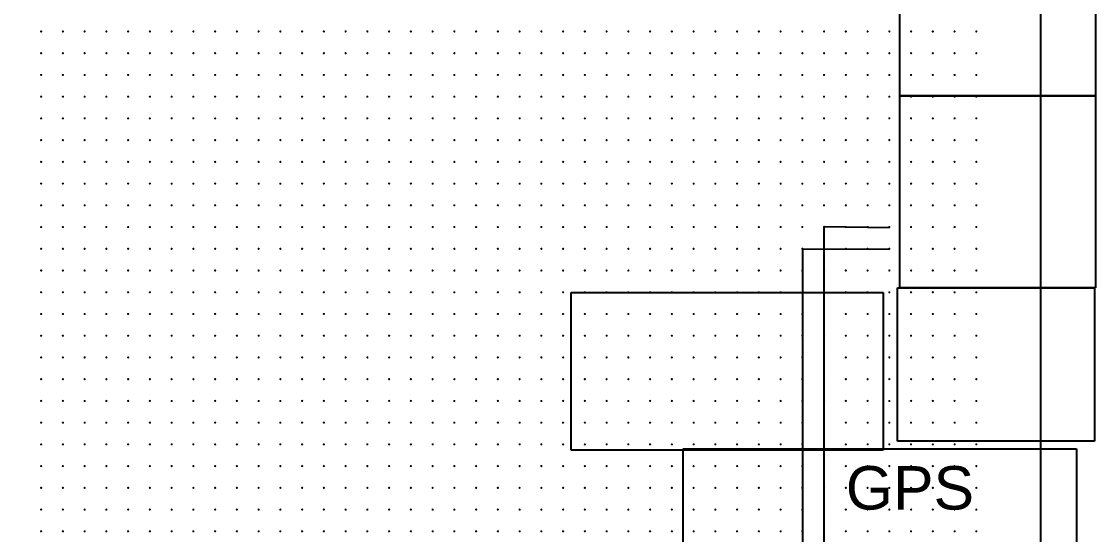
# Model space of a CAD drawing. Header units: inches. Extents: x 11.6 to 54.3, y -6.1 to 10.7.
# Drawn here: x 46.81 to 51.748, y 2.185 to 4.546 of the extents above; entities that cross this region are included whole.
import ezdxf

# ---------------------------------------------------------------- set-up
doc = ezdxf.new("R2010")
doc.units = ezdxf.units.IN
doc.header["$MEASUREMENT"] = 0
for name, color, linetype in [('dots', 7, 'Continuous'), ('IMAGES', 7, 'Continuous'), ('Wiring', 7, 'Continuous')]:
    doc.layers.add(name, color=color, linetype=linetype)
doc.styles.get("Standard").update_dxf_attribs({"font": 'arial.ttf'})
picture_1 = doc.add_image_def('image5.dib', size_in_pixel=(450, 442))
picture_2 = doc.add_image_def('image6.dib', size_in_pixel=(261, 335))
picture_3 = doc.add_image_def('image9.dib', size_in_pixel=(660, 363))
picture_4 = doc.add_image_def('image10.dib', size_in_pixel=(535, 271))

# ---------------------------------------------------------------- blocks, each defined once
blk = doc.blocks.new('*U3')
at = {"const_width": 0.005}
blk.add_lwpolyline([(-0.0025, 0, 1), (0.0025, 0, 1)], format="xyb", close=True, dxfattribs=at)
blk = doc.blocks.new('*U4')
at = {"layer": 'dots', "color": 0, "linetype": 'ByBlock', "lineweight": -2, "transparency": 16777216}
for p in [(0, 3.4), (0.1, 3.4), (0.2, 3.4), (0.3, 3.4), (0.4, 3.4), (0.5, 3.4), (0.6, 3.4), (0.7, 3.4), (0.8, 3.4), (0.9, 3.4), (1, 3.4), (1.1, 3.4), (1.2, 3.4), (1.3, 3.4), (1.4, 3.4), (1.5, 3.4), (1.6, 3.4), (1.7, 3.4), (1.8, 3.4), (1.9, 3.4), (2, 3.4), (2.1, 3.4), (2.2, 3.4), (2.3, 3.4), (2.4, 3.4), (2.5, 3.4), (2.6, 3.4), (2.7, 3.4), (2.8, 3.4), (2.9, 3.4), (3, 3.4), (3.1, 3.4), (3.2, 3.4), (3.3, 3.4), (3.4, 3.4), (3.5, 3.4), (3.6, 3.4), (3.7, 3.4), (3.8, 3.4), (3.9, 3.4), (4, 3.4), (4.1, 3.4), (4.2, 3.4), (4.3, 3.4), (0, 3.3), (0.1, 3.3), (0.2, 3.3), (0.3, 3.3), (0.4, 3.3), (0.5, 3.3), (0.6, 3.3), (0.7, 3.3), (0.8, 3.3), (0.9, 3.3), (1, 3.3), (1.1, 3.3), (1.2, 3.3), (1.3, 3.3), (1.4, 3.3), (1.5, 3.3), (1.6, 3.3), (1.7, 3.3), (1.8, 3.3), (1.9, 3.3), (2, 3.3), (2.1, 3.3), (2.2, 3.3), (2.3, 3.3), (2.4, 3.3), (2.5, 3.3), (2.6, 3.3), (2.7, 3.3), (2.8, 3.3), (2.9, 3.3), (3, 3.3), (3.1, 3.3), (3.2, 3.3), (3.3, 3.3), (3.4, 3.3), (3.5, 3.3), (3.6, 3.3), (3.7, 3.3), (3.8, 3.3), (3.9, 3.3), (4, 3.3), (4.1, 3.3), (4.2, 3.3), (4.3, 3.3), (0, 3.2), (0.1, 3.2), (0.2, 3.2), (0.3, 3.2), (0.4, 3.2), (0.5, 3.2), (0.6, 3.2), (0.7, 3.2), (0.8, 3.2), (0.9, 3.2), (1, 3.2), (1.1, 3.2), (1.2, 3.2), (1.3, 3.2), (1.4, 3.2), (1.5, 3.2), (1.6, 3.2), (1.7, 3.2), (1.8, 3.2), (1.9, 3.2), (2, 3.2), (2.1, 3.2), (2.2, 3.2), (2.3, 3.2), (2.4, 3.2), (2.5, 3.2), (2.6, 3.2), (2.7, 3.2), (2.8, 3.2), (2.9, 3.2), (3, 3.2), (3.1, 3.2), (3.2, 3.2), (3.3, 3.2), (3.4, 3.2), (3.5, 3.2), (3.6, 3.2), (3.7, 3.2), (3.8, 3.2), (3.9, 3.2), (4, 3.2), (4.1, 3.2), (4.2, 3.2), (4.3, 3.2), (0, 3.1), (0.1, 3.1), (0.2, 3.1), (0.3, 3.1), (0.4, 3.1), (0.5, 3.1), (0.6, 3.1), (0.7, 3.1), (0.8, 3.1), (0.9, 3.1), (1, 3.1), (1.1, 3.1), (1.2, 3.1), (1.3, 3.1), (1.4, 3.1), (1.5, 3.1), (1.6, 3.1), (1.7, 3.1), (1.8, 3.1), (1.9, 3.1), (2, 3.1), (2.1, 3.1), (2.2, 3.1), (2.3, 3.1), (2.4, 3.1), (2.5, 3.1), (2.6, 3.1), (2.7, 3.1), (2.8, 3.1), (2.9, 3.1), (3, 3.1), (3.1, 3.1), (3.2, 3.1), (3.3, 3.1), (3.4, 3.1), (3.5, 3.1), (3.6, 3.1), (3.7, 3.1), (3.8, 3.1), (3.9, 3.1), (4, 3.1), (4.1, 3.1), (4.2, 3.1), (4.3, 3.1), (0, 3), (0.1, 3), (0.2, 3), (0.3, 3), (0.4, 3), (0.5, 3), (0.6, 3), (0.7, 3), (0.8, 3), (0.9, 3), (1, 3), (1.1, 3), (1.2, 3), (1.3, 3), (1.4, 3), (1.5, 3), (1.6, 3), (1.7, 3), (1.8, 3), (1.9, 3), (2, 3), (2.1, 3), (2.2, 3), (2.3, 3), (2.4, 3), (2.5, 3), (2.6, 3), (2.7, 3), (2.8, 3), (2.9, 3), (3, 3), (3.1, 3), (3.2, 3), (3.3, 3), (3.4, 3), (3.5, 3), (3.6, 3), (3.7, 3), (3.8, 3), (3.9, 3), (4, 3), (4.1, 3), (4.2, 3), (4.3, 3), (0, 2.9), (0.1, 2.9), (0.2, 2.9), (0.3, 2.9), (0.4, 2.9), (0.5, 2.9), (0.6, 2.9), (0.7, 2.9), (0.8, 2.9), (0.9, 2.9), (1, 2.9), (1.1, 2.9), (1.2, 2.9), (1.3, 2.9), (1.4, 2.9), (1.5, 2.9), (1.6, 2.9), (1.7, 2.9), (1.8, 2.9), (1.9, 2.9), (2, 2.9), (2.1, 2.9), (2.2, 2.9), (2.3, 2.9), (2.4, 2.9), (2.5, 2.9), (2.6, 2.9), (2.7, 2.9), (2.8, 2.9), (2.9, 2.9), (3, 2.9), (3.1, 2.9), (3.2, 2.9), (3.3, 2.9), (3.4, 2.9), (3.5, 2.9), (3.6, 2.9), (3.7, 2.9), (3.8, 2.9), (3.9, 2.9), (4, 2.9), (4.1, 2.9), (4.2, 2.9), (4.3, 2.9), (0, 2.8), (0.1, 2.8), (0.2, 2.8), (0.3, 2.8), (0.4, 2.8), (0.5, 2.8), (0.6, 2.8), (0.7, 2.8), (0.8, 2.8), (0.9, 2.8), (1, 2.8), (1.1, 2.8), (1.2, 2.8), (1.3, 2.8), (1.4, 2.8), (1.5, 2.8), (1.6, 2.8), (1.7, 2.8), (1.8, 2.8), (1.9, 2.8), (2, 2.8), (2.1, 2.8), (2.2, 2.8), (2.3, 2.8), (2.4, 2.8), (2.5, 2.8), (2.6, 2.8), (2.7, 2.8), (2.8, 2.8), (2.9, 2.8), (3, 2.8), (3.1, 2.8), (3.2, 2.8), (3.3, 2.8), (3.4, 2.8), (3.5, 2.8), (3.6, 2.8), (3.7, 2.8), (3.8, 2.8), (3.9, 2.8), (4, 2.8), (4.1, 2.8), (4.2, 2.8), (4.3, 2.8), (0, 2.7), (0.1, 2.7), (0.2, 2.7), (0.3, 2.7), (0.4, 2.7), (0.5, 2.7), (0.6, 2.7), (0.7, 2.7), (0.8, 2.7), (0.9, 2.7), (1, 2.7), (1.1, 2.7), (1.2, 2.7), (1.3, 2.7), (1.4, 2.7), (1.5, 2.7), (1.6, 2.7), (1.7, 2.7), (1.8, 2.7), (1.9, 2.7), (2, 2.7), (2.1, 2.7), (2.2, 2.7), (2.3, 2.7), (2.4, 2.7), (2.5, 2.7), (2.6, 2.7), (2.7, 2.7), (2.8, 2.7), (2.9, 2.7), (3, 2.7), (3.1, 2.7), (3.2, 2.7), (3.3, 2.7), (3.4, 2.7), (3.5, 2.7), (3.6, 2.7), (3.7, 2.7), (3.8, 2.7), (3.9, 2.7), (4, 2.7), (4.1, 2.7), (4.2, 2.7), (4.3, 2.7), (0, 2.6), (0.1, 2.6), (0.2, 2.6), (0.3, 2.6), (0.4, 2.6), (0.5, 2.6), (0.6, 2.6), (0.7, 2.6), (0.8, 2.6), (0.9, 2.6), (1, 2.6), (1.1, 2.6), (1.2, 2.6), (1.3, 2.6), (1.4, 2.6), (1.5, 2.6), (1.6, 2.6), (1.7, 2.6), (1.8, 2.6), (1.9, 2.6), (2, 2.6), (2.1, 2.6), (2.2, 2.6), (2.3, 2.6), (2.4, 2.6), (2.5, 2.6), (2.6, 2.6), (2.7, 2.6), (2.8, 2.6), (2.9, 2.6), (3, 2.6), (3.1, 2.6), (3.2, 2.6), (3.3, 2.6), (3.4, 2.6), (3.5, 2.6), (3.6, 2.6), (3.7, 2.6), (3.8, 2.6), (3.9, 2.6), (4, 2.6), (4.1, 2.6), (4.2, 2.6), (4.3, 2.6), (0, 2.5), (0.1, 2.5), (0.2, 2.5), (0.3, 2.5), (0.4, 2.5), (0.5, 2.5), (0.6, 2.5), (0.7, 2.5), (0.8, 2.5), (0.9, 2.5), (1, 2.5), (1.1, 2.5), (1.2, 2.5), (1.3, 2.5), (1.4, 2.5), (1.5, 2.5), (1.6, 2.5), (1.7, 2.5), (1.8, 2.5), (1.9, 2.5), (2, 2.5), (2.1, 2.5), (2.2, 2.5), (2.3, 2.5), (2.4, 2.5), (2.5, 2.5), (2.6, 2.5), (2.7, 2.5), (2.8, 2.5), (2.9, 2.5), (3, 2.5), (3.1, 2.5), (3.2, 2.5), (3.3, 2.5), (3.4, 2.5), (3.5, 2.5), (3.6, 2.5), (3.7, 2.5), (3.8, 2.5), (3.9, 2.5), (4, 2.5), (4.1, 2.5), (4.2, 2.5), (4.3, 2.5), (0, 2.4), (0.1, 2.4), (0.2, 2.4), (0.3, 2.4), (0.4, 2.4), (0.5, 2.4), (0.6, 2.4), (0.7, 2.4), (0.8, 2.4), (0.9, 2.4), (1, 2.4), (1.1, 2.4), (1.2, 2.4), (1.3, 2.4), (1.4, 2.4), (1.5, 2.4), (1.6, 2.4), (1.7, 2.4), (1.8, 2.4), (1.9, 2.4), (2, 2.4), (2.1, 2.4), (2.2, 2.4), (2.3, 2.4), (2.4, 2.4), (2.5, 2.4), (2.6, 2.4), (2.7, 2.4), (2.8, 2.4), (2.9, 2.4), (3, 2.4), (3.1, 2.4), (3.2, 2.4), (3.3, 2.4), (3.4, 2.4), (3.5, 2.4), (3.6, 2.4), (3.7, 2.4), (3.8, 2.4), (3.9, 2.4), (4, 2.4), (4.1, 2.4), (4.2, 2.4), (4.3, 2.4), (0, 2.3), (0.1, 2.3), (0.2, 2.3), (0.3, 2.3), (0.4, 2.3), (0.5, 2.3), (0.6, 2.3), (0.7, 2.3), (0.8, 2.3), (0.9, 2.3), (1, 2.3), (1.1, 2.3), (1.2, 2.3), (1.3, 2.3), (1.4, 2.3), (1.5, 2.3), (1.6, 2.3), (1.7, 2.3), (1.8, 2.3), (1.9, 2.3), (2, 2.3), (2.1, 2.3), (2.2, 2.3), (2.3, 2.3), (2.4, 2.3), (2.5, 2.3), (2.6, 2.3), (2.7, 2.3), (2.8, 2.3), (2.9, 2.3), (3, 2.3), (3.1, 2.3), (3.2, 2.3), (3.3, 2.3), (3.4, 2.3), (3.5, 2.3), (3.6, 2.3), (3.7, 2.3), (3.8, 2.3), (3.9, 2.3), (4, 2.3), (4.1, 2.3), (4.2, 2.3), (4.3, 2.3), (0, 2.2), (0.1, 2.2), (0.2, 2.2), (0.3, 2.2), (0.4, 2.2), (0.5, 2.2), (0.6, 2.2), (0.7, 2.2), (0.8, 2.2), (0.9, 2.2), (1, 2.2), (1.1, 2.2), (1.2, 2.2), (1.3, 2.2), (1.4, 2.2), (1.5, 2.2), (1.6, 2.2), (1.7, 2.2), (1.8, 2.2), (1.9, 2.2), (2, 2.2), (2.1, 2.2), (2.2, 2.2), (2.3, 2.2), (2.4, 2.2), (2.5, 2.2), (2.6, 2.2), (2.7, 2.2), (2.8, 2.2), (2.9, 2.2), (3, 2.2), (3.1, 2.2), (3.2, 2.2), (3.3, 2.2), (3.4, 2.2), (3.5, 2.2), (3.6, 2.2), (3.7, 2.2), (3.8, 2.2), (3.9, 2.2), (4, 2.2), (4.1, 2.2), (4.2, 2.2), (4.3, 2.2), (0, 2.1), (0.1, 2.1), (0.2, 2.1), (0.3, 2.1), (0.4, 2.1), (0.5, 2.1), (0.6, 2.1), (0.7, 2.1), (0.8, 2.1), (0.9, 2.1), (1, 2.1), (1.1, 2.1), (1.2, 2.1), (1.3, 2.1), (1.4, 2.1), (1.5, 2.1), (1.6, 2.1), (1.7, 2.1), (1.8, 2.1), (1.9, 2.1), (2, 2.1), (2.1, 2.1), (2.2, 2.1), (2.3, 2.1), (2.4, 2.1), (2.5, 2.1), (2.6, 2.1), (2.7, 2.1), (2.8, 2.1), (2.9, 2.1), (3, 2.1), (3.1, 2.1), (3.2, 2.1), (3.3, 2.1), (3.4, 2.1), (3.5, 2.1), (3.6, 2.1), (3.7, 2.1), (3.8, 2.1), (3.9, 2.1), (4, 2.1), (4.1, 2.1), (4.2, 2.1), (4.3, 2.1), (0, 2), (0.1, 2), (0.2, 2), (0.3, 2), (0.4, 2), (0.5, 2), (0.6, 2), (0.7, 2), (0.8, 2), (0.9, 2), (1, 2), (1.1, 2), (1.2, 2), (1.3, 2), (1.4, 2), (1.5, 2), (1.6, 2), (1.7, 2), (1.8, 2), (1.9, 2), (2, 2), (2.1, 2), (2.2, 2), (2.3, 2), (2.4, 2), (2.5, 2), (2.6, 2), (2.7, 2), (2.8, 2), (2.9, 2), (3, 2), (3.1, 2), (3.2, 2), (3.3, 2), (3.4, 2), (3.5, 2), (3.6, 2), (3.7, 2), (3.8, 2), (3.9, 2), (4, 2), (4.1, 2), (4.2, 2), (4.3, 2), (0, 1.9), (0.1, 1.9), (0.2, 1.9), (0.3, 1.9), (0.4, 1.9), (0.5, 1.9), (0.6, 1.9), (0.7, 1.9), (0.8, 1.9), (0.9, 1.9), (1, 1.9), (1.1, 1.9), (1.2, 1.9), (1.3, 1.9), (1.4, 1.9), (1.5, 1.9), (1.6, 1.9), (1.7, 1.9), (1.8, 1.9), (1.9, 1.9), (2, 1.9), (2.1, 1.9), (2.2, 1.9), (2.3, 1.9), (2.4, 1.9), (2.5, 1.9), (2.6, 1.9), (2.7, 1.9), (2.8, 1.9), (2.9, 1.9), (3, 1.9), (3.1, 1.9), (3.2, 1.9), (3.3, 1.9), (3.4, 1.9), (3.5, 1.9), (3.6, 1.9), (3.7, 1.9), (3.8, 1.9), (3.9, 1.9), (4, 1.9), (4.1, 1.9), (4.2, 1.9), (4.3, 1.9), (0, 1.8), (0.1, 1.8), (0.2, 1.8), (0.3, 1.8), (0.4, 1.8), (0.5, 1.8), (0.6, 1.8), (0.7, 1.8), (0.8, 1.8), (0.9, 1.8), (1, 1.8), (1.1, 1.8), (1.2, 1.8), (1.3, 1.8), (1.4, 1.8), (1.5, 1.8), (1.6, 1.8), (1.7, 1.8), (1.8, 1.8), (1.9, 1.8), (2, 1.8), (2.1, 1.8), (2.2, 1.8), (2.3, 1.8), (2.4, 1.8), (2.5, 1.8), (2.6, 1.8), (2.7, 1.8), (2.8, 1.8), (2.9, 1.8), (3, 1.8), (3.1, 1.8), (3.2, 1.8), (3.3, 1.8), (3.4, 1.8), (3.5, 1.8), (3.6, 1.8), (3.7, 1.8), (3.8, 1.8), (3.9, 1.8), (4, 1.8), (4.1, 1.8), (4.2, 1.8), (4.3, 1.8), (0, 1.7), (0.1, 1.7), (0.2, 1.7), (0.3, 1.7), (0.4, 1.7), (0.5, 1.7), (0.6, 1.7), (0.7, 1.7), (0.8, 1.7), (0.9, 1.7), (1, 1.7), (1.1, 1.7), (1.2, 1.7), (1.3, 1.7), (1.4, 1.7), (1.5, 1.7), (1.6, 1.7), (1.7, 1.7), (1.8, 1.7), (1.9, 1.7), (2, 1.7), (2.1, 1.7), (2.2, 1.7), (2.3, 1.7), (2.4, 1.7), (2.5, 1.7), (2.6, 1.7), (2.7, 1.7), (2.8, 1.7), (2.9, 1.7), (3, 1.7), (3.1, 1.7), (3.2, 1.7), (3.3, 1.7), (3.4, 1.7), (3.5, 1.7), (3.6, 1.7), (3.7, 1.7), (3.8, 1.7), (3.9, 1.7), (4, 1.7), (4.1, 1.7), (4.2, 1.7), (4.3, 1.7), (0, 1.6), (0.1, 1.6), (0.2, 1.6), (0.3, 1.6), (0.4, 1.6), (0.5, 1.6), (0.6, 1.6), (0.7, 1.6), (0.8, 1.6), (0.9, 1.6), (1, 1.6), (1.1, 1.6), (1.2, 1.6), (1.3, 1.6), (1.4, 1.6), (1.5, 1.6), (1.6, 1.6), (1.7, 1.6), (1.8, 1.6), (1.9, 1.6), (2, 1.6), (2.1, 1.6), (2.2, 1.6), (2.3, 1.6), (2.4, 1.6), (2.5, 1.6), (2.6, 1.6), (2.7, 1.6), (2.8, 1.6), (2.9, 1.6), (3, 1.6), (3.1, 1.6), (3.2, 1.6), (3.3, 1.6), (3.4, 1.6), (3.5, 1.6), (3.6, 1.6), (3.7, 1.6), (3.8, 1.6), (3.9, 1.6), (4, 1.6), (4.1, 1.6), (4.2, 1.6), (4.3, 1.6), (0, 1.5), (0.1, 1.5), (0.2, 1.5), (0.3, 1.5), (0.4, 1.5), (0.5, 1.5), (0.6, 1.5), (0.7, 1.5), (0.8, 1.5), (0.9, 1.5), (1, 1.5), (1.1, 1.5), (1.2, 1.5), (1.3, 1.5), (1.4, 1.5), (1.5, 1.5), (1.6, 1.5), (1.7, 1.5), (1.8, 1.5), (1.9, 1.5), (2, 1.5), (2.1, 1.5), (2.2, 1.5), (2.3, 1.5), (2.4, 1.5), (2.5, 1.5), (2.6, 1.5), (2.7, 1.5), (2.8, 1.5), (2.9, 1.5), (3, 1.5), (3.1, 1.5), (3.2, 1.5), (3.3, 1.5), (3.4, 1.5), (3.5, 1.5), (3.6, 1.5), (3.7, 1.5), (3.8, 1.5), (3.9, 1.5), (4, 1.5), (4.1, 1.5), (4.2, 1.5), (4.3, 1.5), (0, 1.4), (0.1, 1.4), (0.2, 1.4), (0.3, 1.4), (0.4, 1.4), (0.5, 1.4), (0.6, 1.4), (0.7, 1.4), (0.8, 1.4), (0.9, 1.4), (1, 1.4), (1.1, 1.4), (1.2, 1.4), (1.3, 1.4), (1.4, 1.4), (1.5, 1.4), (1.6, 1.4), (1.7, 1.4), (1.8, 1.4), (1.9, 1.4), (2, 1.4), (2.1, 1.4), (2.2, 1.4), (2.3, 1.4), (2.4, 1.4), (2.5, 1.4), (2.6, 1.4), (2.7, 1.4), (2.8, 1.4), (2.9, 1.4), (3, 1.4), (3.1, 1.4), (3.2, 1.4), (3.3, 1.4), (3.4, 1.4), (3.5, 1.4), (3.6, 1.4), (3.7, 1.4), (3.8, 1.4), (3.9, 1.4), (4, 1.4), (4.1, 1.4), (4.2, 1.4), (4.3, 1.4), (0, 1.3), (0.1, 1.3), (0.2, 1.3), (0.3, 1.3), (0.4, 1.3), (0.5, 1.3), (0.6, 1.3), (0.7, 1.3), (0.8, 1.3), (0.9, 1.3), (1, 1.3), (1.1, 1.3), (1.2, 1.3), (1.3, 1.3), (1.4, 1.3), (1.5, 1.3), (1.6, 1.3), (1.7, 1.3), (1.8, 1.3), (1.9, 1.3), (2, 1.3), (2.1, 1.3), (2.2, 1.3), (2.3, 1.3), (2.4, 1.3), (2.5, 1.3), (2.6, 1.3), (2.7, 1.3), (2.8, 1.3), (2.9, 1.3), (3, 1.3), (3.1, 1.3), (3.2, 1.3), (3.3, 1.3), (3.4, 1.3), (3.5, 1.3), (3.6, 1.3), (3.7, 1.3), (3.8, 1.3), (3.9, 1.3), (4, 1.3), (4.1, 1.3), (4.2, 1.3), (4.3, 1.3), (0, 1.2), (0.1, 1.2), (0.2, 1.2), (0.3, 1.2), (0.4, 1.2), (0.5, 1.2), (0.6, 1.2), (0.7, 1.2), (0.8, 1.2), (0.9, 1.2), (1, 1.2), (1.1, 1.2), (1.2, 1.2), (1.3, 1.2), (1.4, 1.2), (1.5, 1.2), (1.6, 1.2), (1.7, 1.2), (1.8, 1.2), (1.9, 1.2), (2, 1.2), (2.1, 1.2), (2.2, 1.2), (2.3, 1.2), (2.4, 1.2), (2.5, 1.2), (2.6, 1.2), (2.7, 1.2), (2.8, 1.2), (2.9, 1.2), (3, 1.2), (3.1, 1.2), (3.2, 1.2), (3.3, 1.2), (3.4, 1.2), (3.5, 1.2), (3.6, 1.2), (3.7, 1.2), (3.8, 1.2), (3.9, 1.2), (4, 1.2), (4.1, 1.2), (4.2, 1.2), (4.3, 1.2), (0, 1.1), (0.1, 1.1), (0.2, 1.1), (0.3, 1.1), (0.4, 1.1), (0.5, 1.1), (0.6, 1.1), (0.7, 1.1), (0.8, 1.1), (0.9, 1.1), (1, 1.1), (1.1, 1.1), (1.2, 1.1), (1.3, 1.1), (1.4, 1.1), (1.5, 1.1), (1.6, 1.1), (1.7, 1.1), (1.8, 1.1), (1.9, 1.1), (2, 1.1), (2.1, 1.1), (2.2, 1.1), (2.3, 1.1), (2.4, 1.1), (2.5, 1.1), (2.6, 1.1), (2.7, 1.1), (2.8, 1.1), (2.9, 1.1), (3, 1.1), (3.1, 1.1), (3.2, 1.1), (3.3, 1.1), (3.4, 1.1), (3.5, 1.1), (3.6, 1.1), (3.7, 1.1), (3.8, 1.1), (3.9, 1.1), (4, 1.1), (4.1, 1.1), (4.2, 1.1), (4.3, 1.1)]:
    blk.add_blockref('*U3', p, dxfattribs=at)
blk = doc.blocks.new('*U11')
at = {"const_width": 0.005}
blk.add_lwpolyline([(-0.0025, 0, 1), (0.0025, 0, 1)], format="xyb", close=True, dxfattribs=at)
blk = doc.blocks.new('*U12')
at = {"layer": 'dots', "color": 0, "linetype": 'ByBlock', "lineweight": -2, "transparency": 16777216}
for p in [(0, 3.4), (0.1, 3.4), (0.2, 3.4), (0.3, 3.4), (0.4, 3.4), (0.5, 3.4), (0.6, 3.4), (0.7, 3.4), (0.8, 3.4), (0.9, 3.4), (1, 3.4), (1.1, 3.4), (1.2, 3.4), (1.3, 3.4), (1.4, 3.4), (1.5, 3.4), (1.6, 3.4), (1.7, 3.4), (1.8, 3.4), (1.9, 3.4), (2, 3.4), (2.1, 3.4), (2.2, 3.4), (2.3, 3.4), (2.4, 3.4), (2.5, 3.4), (2.6, 3.4), (2.7, 3.4), (2.8, 3.4), (2.9, 3.4), (3, 3.4), (3.1, 3.4), (3.2, 3.4), (3.3, 3.4), (3.4, 3.4), (3.5, 3.4), (3.6, 3.4), (3.7, 3.4), (3.8, 3.4), (3.9, 3.4), (4, 3.4), (4.1, 3.4), (4.2, 3.4), (4.3, 3.4), (0, 3.3), (0.1, 3.3), (0.2, 3.3), (0.3, 3.3), (0.4, 3.3), (0.5, 3.3), (0.6, 3.3), (0.7, 3.3), (0.8, 3.3), (0.9, 3.3), (1, 3.3), (1.1, 3.3), (1.2, 3.3), (1.3, 3.3), (1.4, 3.3), (1.5, 3.3), (1.6, 3.3), (1.7, 3.3), (1.8, 3.3), (1.9, 3.3), (2, 3.3), (2.1, 3.3), (2.2, 3.3), (2.3, 3.3), (2.4, 3.3), (2.5, 3.3), (2.6, 3.3), (2.7, 3.3), (2.8, 3.3), (2.9, 3.3), (3, 3.3), (3.1, 3.3), (3.2, 3.3), (3.3, 3.3), (3.4, 3.3), (3.5, 3.3), (3.6, 3.3), (3.7, 3.3), (3.8, 3.3), (3.9, 3.3), (4, 3.3), (4.1, 3.3), (4.2, 3.3), (4.3, 3.3), (0, 3.2), (0.1, 3.2), (0.2, 3.2), (0.3, 3.2), (0.4, 3.2), (0.5, 3.2), (0.6, 3.2), (0.7, 3.2), (0.8, 3.2), (0.9, 3.2), (1, 3.2), (1.1, 3.2), (1.2, 3.2), (1.3, 3.2), (1.4, 3.2), (1.5, 3.2), (1.6, 3.2), (1.7, 3.2), (1.8, 3.2), (1.9, 3.2), (2, 3.2), (2.1, 3.2), (2.2, 3.2), (2.3, 3.2), (2.4, 3.2), (2.5, 3.2), (2.6, 3.2), (2.7, 3.2), (2.8, 3.2), (2.9, 3.2), (3, 3.2), (3.1, 3.2), (3.2, 3.2), (3.3, 3.2), (3.4, 3.2), (3.5, 3.2), (3.6, 3.2), (3.7, 3.2), (3.8, 3.2), (3.9, 3.2), (4, 3.2), (4.1, 3.2), (4.2, 3.2), (4.3, 3.2), (0, 3.1), (0.1, 3.1), (0.2, 3.1), (0.3, 3.1), (0.4, 3.1), (0.5, 3.1), (0.6, 3.1), (0.7, 3.1), (0.8, 3.1), (0.9, 3.1), (1, 3.1), (1.1, 3.1), (1.2, 3.1), (1.3, 3.1), (1.4, 3.1), (1.5, 3.1), (1.6, 3.1), (1.7, 3.1), (1.8, 3.1), (1.9, 3.1), (2, 3.1), (2.1, 3.1), (2.2, 3.1), (2.3, 3.1), (2.4, 3.1), (2.5, 3.1), (2.6, 3.1), (2.7, 3.1), (2.8, 3.1), (2.9, 3.1), (3, 3.1), (3.1, 3.1), (3.2, 3.1), (3.3, 3.1), (3.4, 3.1), (3.5, 3.1), (3.6, 3.1), (3.7, 3.1), (3.8, 3.1), (3.9, 3.1), (4, 3.1), (4.1, 3.1), (4.2, 3.1), (4.3, 3.1), (0, 3), (0.1, 3), (0.2, 3), (0.3, 3), (0.4, 3), (0.5, 3), (0.6, 3), (0.7, 3), (0.8, 3), (0.9, 3), (1, 3), (1.1, 3), (1.2, 3), (1.3, 3), (1.4, 3), (1.5, 3), (1.6, 3), (1.7, 3), (1.8, 3), (1.9, 3), (2, 3), (2.1, 3), (2.2, 3), (2.3, 3), (2.4, 3), (2.5, 3), (2.6, 3), (2.7, 3), (2.8, 3), (2.9, 3), (3, 3), (3.1, 3), (3.2, 3), (3.3, 3), (3.4, 3), (3.5, 3), (3.6, 3), (3.7, 3), (3.8, 3), (3.9, 3), (4, 3), (4.1, 3), (4.2, 3), (4.3, 3), (0, 2.9), (0.1, 2.9), (0.2, 2.9), (0.3, 2.9), (0.4, 2.9), (0.5, 2.9), (0.6, 2.9), (0.7, 2.9), (0.8, 2.9), (0.9, 2.9), (1, 2.9), (1.1, 2.9), (1.2, 2.9), (1.3, 2.9), (1.4, 2.9), (1.5, 2.9), (1.6, 2.9), (1.7, 2.9), (1.8, 2.9), (1.9, 2.9), (2, 2.9), (2.1, 2.9), (2.2, 2.9), (2.3, 2.9), (2.4, 2.9), (2.5, 2.9), (2.6, 2.9), (2.7, 2.9), (2.8, 2.9), (2.9, 2.9), (3, 2.9), (3.1, 2.9), (3.2, 2.9), (3.3, 2.9), (3.4, 2.9), (3.5, 2.9), (3.6, 2.9), (3.7, 2.9), (3.8, 2.9), (3.9, 2.9), (4, 2.9), (4.1, 2.9), (4.2, 2.9), (4.3, 2.9), (0, 2.8), (0.1, 2.8), (0.2, 2.8), (0.3, 2.8), (0.4, 2.8), (0.5, 2.8), (0.6, 2.8), (0.7, 2.8), (0.8, 2.8), (0.9, 2.8), (1, 2.8), (1.1, 2.8), (1.2, 2.8), (1.3, 2.8), (1.4, 2.8), (1.5, 2.8), (1.6, 2.8), (1.7, 2.8), (1.8, 2.8), (1.9, 2.8), (2, 2.8), (2.1, 2.8), (2.2, 2.8), (2.3, 2.8), (2.4, 2.8), (2.5, 2.8), (2.6, 2.8), (2.7, 2.8), (2.8, 2.8), (2.9, 2.8), (3, 2.8), (3.1, 2.8), (3.2, 2.8), (3.3, 2.8), (3.4, 2.8), (3.5, 2.8), (3.6, 2.8), (3.7, 2.8), (3.8, 2.8), (3.9, 2.8), (4, 2.8), (4.1, 2.8), (4.2, 2.8), (4.3, 2.8), (0, 2.7), (0.1, 2.7), (0.2, 2.7), (0.3, 2.7), (0.4, 2.7), (0.5, 2.7), (0.6, 2.7), (0.7, 2.7), (0.8, 2.7), (0.9, 2.7), (1, 2.7), (1.1, 2.7), (1.2, 2.7), (1.3, 2.7), (1.4, 2.7), (1.5, 2.7), (1.6, 2.7), (1.7, 2.7), (1.8, 2.7), (1.9, 2.7), (2, 2.7), (2.1, 2.7), (2.2, 2.7), (2.3, 2.7), (2.4, 2.7), (2.5, 2.7), (2.6, 2.7), (2.7, 2.7), (2.8, 2.7), (2.9, 2.7), (3, 2.7), (3.1, 2.7), (3.2, 2.7), (3.3, 2.7), (3.4, 2.7), (3.5, 2.7), (3.6, 2.7), (3.7, 2.7), (3.8, 2.7), (3.9, 2.7), (4, 2.7), (4.1, 2.7), (4.2, 2.7), (4.3, 2.7), (0, 2.6), (0.1, 2.6), (0.2, 2.6), (0.3, 2.6), (0.4, 2.6), (0.5, 2.6), (0.6, 2.6), (0.7, 2.6), (0.8, 2.6), (0.9, 2.6), (1, 2.6), (1.1, 2.6), (1.2, 2.6), (1.3, 2.6), (1.4, 2.6), (1.5, 2.6), (1.6, 2.6), (1.7, 2.6), (1.8, 2.6), (1.9, 2.6), (2, 2.6), (2.1, 2.6), (2.2, 2.6), (2.3, 2.6), (2.4, 2.6), (2.5, 2.6), (2.6, 2.6), (2.7, 2.6), (2.8, 2.6), (2.9, 2.6), (3, 2.6), (3.1, 2.6), (3.2, 2.6), (3.3, 2.6), (3.4, 2.6), (3.5, 2.6), (3.6, 2.6), (3.7, 2.6), (3.8, 2.6), (3.9, 2.6), (4, 2.6), (4.1, 2.6), (4.2, 2.6), (4.3, 2.6), (0, 2.5), (0.1, 2.5), (0.2, 2.5), (0.3, 2.5), (0.4, 2.5), (0.5, 2.5), (0.6, 2.5), (0.7, 2.5), (0.8, 2.5), (0.9, 2.5), (1, 2.5), (1.1, 2.5), (1.2, 2.5), (1.3, 2.5), (1.4, 2.5), (1.5, 2.5), (1.6, 2.5), (1.7, 2.5), (1.8, 2.5), (1.9, 2.5), (2, 2.5), (2.1, 2.5), (2.2, 2.5), (2.3, 2.5), (2.4, 2.5), (2.5, 2.5), (2.6, 2.5), (2.7, 2.5), (2.8, 2.5), (2.9, 2.5), (3, 2.5), (3.1, 2.5), (3.2, 2.5), (3.3, 2.5), (3.4, 2.5), (3.5, 2.5), (3.6, 2.5), (3.7, 2.5), (3.8, 2.5), (3.9, 2.5), (4, 2.5), (4.1, 2.5), (4.2, 2.5), (4.3, 2.5), (0, 2.4), (0.1, 2.4), (0.2, 2.4), (0.3, 2.4), (0.4, 2.4), (0.5, 2.4), (0.6, 2.4), (0.7, 2.4), (0.8, 2.4), (0.9, 2.4), (1, 2.4), (1.1, 2.4), (1.2, 2.4), (1.3, 2.4), (1.4, 2.4), (1.5, 2.4), (1.6, 2.4), (1.7, 2.4), (1.8, 2.4), (1.9, 2.4), (2, 2.4), (2.1, 2.4), (2.2, 2.4), (2.3, 2.4), (2.4, 2.4), (2.5, 2.4), (2.6, 2.4), (2.7, 2.4), (2.8, 2.4), (2.9, 2.4), (3, 2.4), (3.1, 2.4), (3.2, 2.4), (3.3, 2.4), (3.4, 2.4), (3.5, 2.4), (3.6, 2.4), (3.7, 2.4), (3.8, 2.4), (3.9, 2.4), (4, 2.4), (4.1, 2.4), (4.2, 2.4), (4.3, 2.4), (0, 2.3), (0.1, 2.3), (0.2, 2.3), (0.3, 2.3), (0.4, 2.3), (0.5, 2.3), (0.6, 2.3), (0.7, 2.3), (0.8, 2.3), (0.9, 2.3), (1, 2.3), (1.1, 2.3), (1.2, 2.3), (1.3, 2.3), (1.4, 2.3), (1.5, 2.3), (1.6, 2.3), (1.7, 2.3), (1.8, 2.3), (1.9, 2.3), (2, 2.3), (2.1, 2.3), (2.2, 2.3), (2.3, 2.3), (2.4, 2.3), (2.5, 2.3), (2.6, 2.3), (2.7, 2.3), (2.8, 2.3), (2.9, 2.3), (3, 2.3), (3.1, 2.3), (3.2, 2.3), (3.3, 2.3), (3.4, 2.3), (3.5, 2.3), (3.6, 2.3), (3.7, 2.3), (3.8, 2.3), (3.9, 2.3), (4, 2.3), (4.1, 2.3), (4.2, 2.3), (4.3, 2.3), (0, 2.2), (0.1, 2.2), (0.2, 2.2), (0.3, 2.2), (0.4, 2.2), (0.5, 2.2), (0.6, 2.2), (0.7, 2.2), (0.8, 2.2), (0.9, 2.2), (1, 2.2), (1.1, 2.2), (1.2, 2.2), (1.3, 2.2), (1.4, 2.2), (1.5, 2.2), (1.6, 2.2), (1.7, 2.2), (1.8, 2.2), (1.9, 2.2), (2, 2.2), (2.1, 2.2), (2.2, 2.2), (2.3, 2.2), (2.4, 2.2), (2.5, 2.2), (2.6, 2.2), (2.7, 2.2), (2.8, 2.2), (2.9, 2.2), (3, 2.2), (3.1, 2.2), (3.2, 2.2), (3.3, 2.2), (3.4, 2.2), (3.5, 2.2), (3.6, 2.2), (3.7, 2.2), (3.8, 2.2), (3.9, 2.2), (4, 2.2), (4.1, 2.2), (4.2, 2.2), (4.3, 2.2), (0, 2.1), (0.1, 2.1), (0.2, 2.1), (0.3, 2.1), (0.4, 2.1), (0.5, 2.1), (0.6, 2.1), (0.7, 2.1), (0.8, 2.1), (0.9, 2.1), (1, 2.1), (1.1, 2.1), (1.2, 2.1), (1.3, 2.1), (1.4, 2.1), (1.5, 2.1), (1.6, 2.1), (1.7, 2.1), (1.8, 2.1), (1.9, 2.1), (2, 2.1), (2.1, 2.1), (2.2, 2.1), (2.3, 2.1), (2.4, 2.1), (2.5, 2.1), (2.6, 2.1), (2.7, 2.1), (2.8, 2.1), (2.9, 2.1), (3, 2.1), (3.1, 2.1), (3.2, 2.1), (3.3, 2.1), (3.4, 2.1), (3.5, 2.1), (3.6, 2.1), (3.7, 2.1), (3.8, 2.1), (3.9, 2.1), (4, 2.1), (4.1, 2.1), (4.2, 2.1), (4.3, 2.1), (0, 2), (0.1, 2), (0.2, 2), (0.3, 2), (0.4, 2), (0.5, 2), (0.6, 2), (0.7, 2), (0.8, 2), (0.9, 2), (1, 2), (1.1, 2), (1.2, 2), (1.3, 2), (1.4, 2), (1.5, 2), (1.6, 2), (1.7, 2), (1.8, 2), (1.9, 2), (2, 2), (2.1, 2), (2.2, 2), (2.3, 2), (2.4, 2), (2.5, 2), (2.6, 2), (2.7, 2), (2.8, 2), (2.9, 2), (3, 2), (3.1, 2), (3.2, 2), (3.3, 2), (3.4, 2), (3.5, 2), (3.6, 2), (3.7, 2), (3.8, 2), (3.9, 2), (4, 2), (4.1, 2), (4.2, 2), (4.3, 2), (0, 1.9), (0.1, 1.9), (0.2, 1.9), (0.3, 1.9), (0.4, 1.9), (0.5, 1.9), (0.6, 1.9), (0.7, 1.9), (0.8, 1.9), (0.9, 1.9), (1, 1.9), (1.1, 1.9), (1.2, 1.9), (1.3, 1.9), (1.4, 1.9), (1.5, 1.9), (1.6, 1.9), (1.7, 1.9), (1.8, 1.9), (1.9, 1.9), (2, 1.9), (2.1, 1.9), (2.2, 1.9), (2.3, 1.9), (2.4, 1.9), (2.5, 1.9), (2.6, 1.9), (2.7, 1.9), (2.8, 1.9), (2.9, 1.9), (3, 1.9), (3.1, 1.9), (3.2, 1.9), (3.3, 1.9), (3.4, 1.9), (3.5, 1.9), (3.6, 1.9), (3.7, 1.9), (3.8, 1.9), (3.9, 1.9), (4, 1.9), (4.1, 1.9), (4.2, 1.9), (4.3, 1.9), (0, 1.8), (0.1, 1.8), (0.2, 1.8), (0.3, 1.8), (0.4, 1.8), (0.5, 1.8), (0.6, 1.8), (0.7, 1.8), (0.8, 1.8), (0.9, 1.8), (1, 1.8), (1.1, 1.8), (1.2, 1.8), (1.3, 1.8), (1.4, 1.8), (1.5, 1.8), (1.6, 1.8), (1.7, 1.8), (1.8, 1.8), (1.9, 1.8), (2, 1.8), (2.1, 1.8), (2.2, 1.8), (2.3, 1.8), (2.4, 1.8), (2.5, 1.8), (2.6, 1.8), (2.7, 1.8), (2.8, 1.8), (2.9, 1.8), (3, 1.8), (3.1, 1.8), (3.2, 1.8), (3.3, 1.8), (3.4, 1.8), (3.5, 1.8), (3.6, 1.8), (3.7, 1.8), (3.8, 1.8), (3.9, 1.8), (4, 1.8), (4.1, 1.8), (4.2, 1.8), (4.3, 1.8), (0, 1.7), (0.1, 1.7), (0.2, 1.7), (0.3, 1.7), (0.4, 1.7), (0.5, 1.7), (0.6, 1.7), (0.7, 1.7), (0.8, 1.7), (0.9, 1.7), (1, 1.7), (1.1, 1.7), (1.2, 1.7), (1.3, 1.7), (1.4, 1.7), (1.5, 1.7), (1.6, 1.7), (1.7, 1.7), (1.8, 1.7), (1.9, 1.7), (2, 1.7), (2.1, 1.7), (2.2, 1.7), (2.3, 1.7), (2.4, 1.7), (2.5, 1.7), (2.6, 1.7), (2.7, 1.7), (2.8, 1.7), (2.9, 1.7), (3, 1.7), (3.1, 1.7), (3.2, 1.7), (3.3, 1.7), (3.4, 1.7), (3.5, 1.7), (3.6, 1.7), (3.7, 1.7), (3.8, 1.7), (3.9, 1.7), (4, 1.7), (4.1, 1.7), (4.2, 1.7), (4.3, 1.7), (0, 1.6), (0.1, 1.6), (0.2, 1.6), (0.3, 1.6), (0.4, 1.6), (0.5, 1.6), (0.6, 1.6), (0.7, 1.6), (0.8, 1.6), (0.9, 1.6), (1, 1.6), (1.1, 1.6), (1.2, 1.6), (1.3, 1.6), (1.4, 1.6), (1.5, 1.6), (1.6, 1.6), (1.7, 1.6), (1.8, 1.6), (1.9, 1.6), (2, 1.6), (2.1, 1.6), (2.2, 1.6), (2.3, 1.6), (2.4, 1.6), (2.5, 1.6), (2.6, 1.6), (2.7, 1.6), (2.8, 1.6), (2.9, 1.6), (3, 1.6), (3.1, 1.6), (3.2, 1.6), (3.3, 1.6), (3.4, 1.6), (3.5, 1.6), (3.6, 1.6), (3.7, 1.6), (3.8, 1.6), (3.9, 1.6), (4, 1.6), (4.1, 1.6), (4.2, 1.6), (4.3, 1.6), (0, 1.5), (0.1, 1.5), (0.2, 1.5), (0.3, 1.5), (0.4, 1.5), (0.5, 1.5), (0.6, 1.5), (0.7, 1.5), (0.8, 1.5), (0.9, 1.5), (1, 1.5), (1.1, 1.5), (1.2, 1.5), (1.3, 1.5), (1.4, 1.5), (1.5, 1.5), (1.6, 1.5), (1.7, 1.5), (1.8, 1.5), (1.9, 1.5), (2, 1.5), (2.1, 1.5), (2.2, 1.5), (2.3, 1.5), (2.4, 1.5), (2.5, 1.5), (2.6, 1.5), (2.7, 1.5), (2.8, 1.5), (2.9, 1.5), (3, 1.5), (3.1, 1.5), (3.2, 1.5), (3.3, 1.5), (3.4, 1.5), (3.5, 1.5), (3.6, 1.5), (3.7, 1.5), (3.8, 1.5), (3.9, 1.5), (4, 1.5), (4.1, 1.5), (4.2, 1.5), (4.3, 1.5), (0, 1.4), (0.1, 1.4), (0.2, 1.4), (0.3, 1.4), (0.4, 1.4), (0.5, 1.4), (0.6, 1.4), (0.7, 1.4), (0.8, 1.4), (0.9, 1.4), (1, 1.4), (1.1, 1.4), (1.2, 1.4), (1.3, 1.4), (1.4, 1.4), (1.5, 1.4), (1.6, 1.4), (1.7, 1.4), (1.8, 1.4), (1.9, 1.4), (2, 1.4), (2.1, 1.4), (2.2, 1.4), (2.3, 1.4), (2.4, 1.4), (2.5, 1.4), (2.6, 1.4), (2.7, 1.4), (2.8, 1.4), (2.9, 1.4), (3, 1.4), (3.1, 1.4), (3.2, 1.4), (3.3, 1.4), (3.4, 1.4), (3.5, 1.4), (3.6, 1.4), (3.7, 1.4), (3.8, 1.4), (3.9, 1.4), (4, 1.4), (4.1, 1.4), (4.2, 1.4), (4.3, 1.4), (0, 1.3), (0.1, 1.3), (0.2, 1.3), (0.3, 1.3), (0.4, 1.3), (0.5, 1.3), (0.6, 1.3), (0.7, 1.3), (0.8, 1.3), (0.9, 1.3), (1, 1.3), (1.1, 1.3), (1.2, 1.3), (1.3, 1.3), (1.4, 1.3), (1.5, 1.3), (1.6, 1.3), (1.7, 1.3), (1.8, 1.3), (1.9, 1.3), (2, 1.3), (2.1, 1.3), (2.2, 1.3), (2.3, 1.3), (2.4, 1.3), (2.5, 1.3), (2.6, 1.3), (2.7, 1.3), (2.8, 1.3), (2.9, 1.3), (3, 1.3), (3.1, 1.3), (3.2, 1.3), (3.3, 1.3), (3.4, 1.3), (3.5, 1.3), (3.6, 1.3), (3.7, 1.3), (3.8, 1.3), (3.9, 1.3), (4, 1.3), (4.1, 1.3), (4.2, 1.3), (4.3, 1.3), (0, 1.2), (0.1, 1.2), (0.2, 1.2), (0.3, 1.2), (0.4, 1.2), (0.5, 1.2), (0.6, 1.2), (0.7, 1.2), (0.8, 1.2), (0.9, 1.2), (1, 1.2), (1.1, 1.2), (1.2, 1.2), (1.3, 1.2), (1.4, 1.2), (1.5, 1.2), (1.6, 1.2), (1.7, 1.2), (1.8, 1.2), (1.9, 1.2), (2, 1.2), (2.1, 1.2), (2.2, 1.2), (2.3, 1.2), (2.4, 1.2), (2.5, 1.2), (2.6, 1.2), (2.7, 1.2), (2.8, 1.2), (2.9, 1.2), (3, 1.2), (3.1, 1.2), (3.2, 1.2), (3.3, 1.2), (3.4, 1.2), (3.5, 1.2), (3.6, 1.2), (3.7, 1.2), (3.8, 1.2), (3.9, 1.2), (4, 1.2), (4.1, 1.2), (4.2, 1.2), (4.3, 1.2), (0, 1.1), (0.1, 1.1), (0.2, 1.1), (0.3, 1.1), (0.4, 1.1), (0.5, 1.1), (0.6, 1.1), (0.7, 1.1), (0.8, 1.1), (0.9, 1.1), (1, 1.1), (1.1, 1.1), (1.2, 1.1), (1.3, 1.1), (1.4, 1.1), (1.5, 1.1), (1.6, 1.1), (1.7, 1.1), (1.8, 1.1), (1.9, 1.1), (2, 1.1), (2.1, 1.1), (2.2, 1.1), (2.3, 1.1), (2.4, 1.1), (2.5, 1.1), (2.6, 1.1), (2.7, 1.1), (2.8, 1.1), (2.9, 1.1), (3, 1.1), (3.1, 1.1), (3.2, 1.1), (3.3, 1.1), (3.4, 1.1), (3.5, 1.1), (3.6, 1.1), (3.7, 1.1), (3.8, 1.1), (3.9, 1.1), (4, 1.1), (4.1, 1.1), (4.2, 1.1), (4.3, 1.1)]:
    blk.add_blockref('*U11', p, dxfattribs=at)

msp = doc.modelspace()

# ---------------------------------------------------------------- linework, layer by layer
msp.add_lwpolyline([(51.4949, -0.1487), (43.6199, -0.1487), (43.6199, 5.7263), (51.4949, 5.7263)], close=True)
at = {"layer": 'Wiring', "color": 6}
msp.add_lwpolyline([(50.5, 0.1), (50.5, 3.6025), (50.8, 3.5975)], dxfattribs=at)
at = {"layer": 'Wiring', "color": 4}
msp.add_lwpolyline([(50.4, 0.1), (50.4025, 3.5), (50.8, 3.4975)], dxfattribs=at)

# ---------------------------------------------------------------- block references
at = {"layer": 'dots', "rotation": 180}
for name in ['*U4', '*U12']:
    msp.add_blockref(name, (51.2, 5.6), dxfattribs=at)

# ---------------------------------------------------------------- texts
at = {"insert": (50.5997, 2.5), "char_height": 0.2, "attachment_point": 1}
msp.add_mtext_dynamic_manual_height_columns('GPS', width=1.197699, gutter_width=1, heights=[0], dxfattribs=at)

# ---------------------------------------------------------------- pictures from other files: only their frames are drawn
at = {"layer": 'IMAGES'}
image = msp.add_image(picture_1, insert=(50.8487, 4.2044), size_in_units=(0.8993, 0.8834), dxfattribs=at)
image.dxf.flags = 7
image = msp.add_image(picture_1, insert=(50.8487, 3.3211), size_in_units=(0.8993, 0.8834), dxfattribs=at)
image.dxf.flags = 7
image = msp.add_image(picture_2, insert=(50.8371, 3.3211), size_in_units=(0.7059, 0.9061), rotation=-90, dxfattribs=at)
image.dxf.flags = 7
image = msp.add_image(picture_4, insert=(49.3377, 2.5732), size_in_units=(1.4339, 0.7263), rotation=0, dxfattribs=at)
image.dxf.flags = 7
image = msp.add_image(picture_3, insert=(51.661, 2.5791), size_in_units=(1.8086, 0.9947), rotation=180, dxfattribs=at)
image.dxf.flags = 7

doc.saveas('drawing.dxf')
